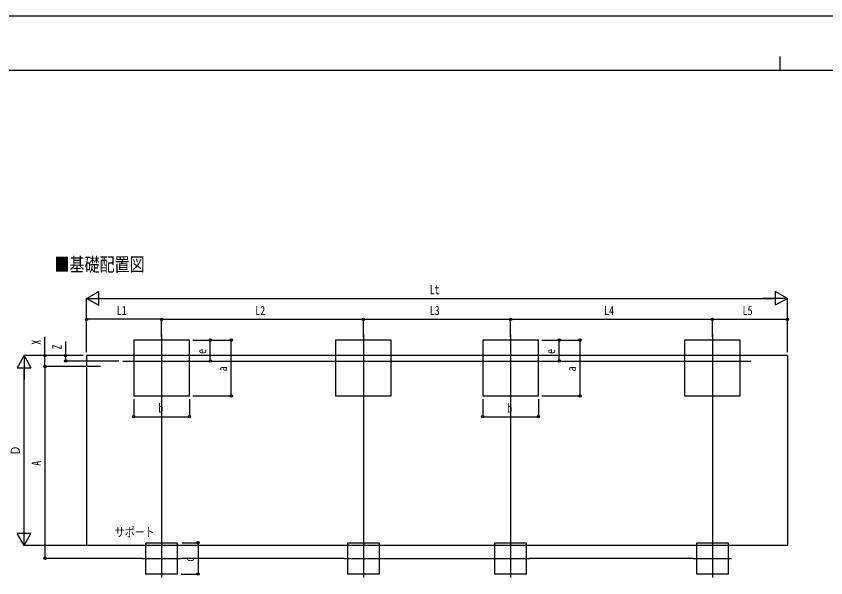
# Model space of a CAD drawing. Units: millimetres, scale not verified. Extents: x -16820 to 16820, y -11880 to 11880.
# Drawn here: x -10987 to 641, y 3818 to 11880 of the extents above; entities that cross this region are included whole.
import ezdxf
from ezdxf.enums import TextEntityAlignment as Align

# ---------------------------------------------------------------- set-up
doc = ezdxf.new("R2010")
doc.units = ezdxf.units.MM
doc.header["$LTSCALE"] = 60
for name, color, linetype in [('0-2_USER1', 3, 'Continuous'), ('0-3_YKK_12', 2, 'Continuous'), ('0-5_YKK_A1', 4, 'Continuous'), ('0-6_YKK_D', 6, 'Continuous'), ('0-7_YKK_ZWAK', 7, 'Continuous')]:
    doc.layers.add(name, color=color, linetype=linetype)
doc.styles.add('ＭＳ ゴシック', font='')
doc.styles.get('ＭＳ ゴシック').set_extended_font_data('MS Gothic')

msp = doc.modelspace()

# ---------------------------------------------------------------- linework, layer by layer
at = {"layer": '0-3_YKK_12'}
for p, q in [((-8899.19, 7310.75), (-8899.19, 6198.23)), ((-5999.19, 7310.75), (-5999.19, 6198.23)), ((-3887.19, 7310.75), (-3887.19, 6198.23)), ((-987.19, 7310.75), (-987.19, 6198.23)), ((-9457.86, 6929.49), (-428.52, 6929.49)), ((-8899.19, 4371.03), (-8899.19, 3821.03)), ((-5999.19, 4371.03), (-5999.19, 3821.03)), ((-3887.19, 4371.03), (-3887.19, 3821.03)), ((-987.19, 4371.03), (-987.19, 3821.03)), ((-9174.19, 4096.03), (-8624.19, 4096.03)), ((-6274.19, 4096.03), (-5724.19, 4096.03)), ((-4162.19, 4096.03), (-3612.19, 4096.03)), ((-1262.19, 4096.03), (-712.19, 4096.03))]:
    msp.add_line(p, q, dxfattribs=at)
at = {"layer": '0-5_YKK_A1'}
for p, q in [((-9975.19, 7007.29), (-9975.19, 4283.09)), ((88.81, 7007.29), (-9975.19, 7007.29)), ((88.81, 7007.29), (88.81, 4283.09)), ((88.81, 4283.09), (-9975.19, 4283.09))]:
    msp.add_line(p, q, dxfattribs=at)
for points in [[(-9299.19, 6429.57), (-8499.19, 6429.57), (-8499.19, 7229.57), (-9299.19, 7229.57)], [(-6399.19, 6429.57), (-5599.19, 6429.57), (-5599.19, 7229.57), (-6399.19, 7229.57)], [(-4287.19, 6429.57), (-3487.19, 6429.57), (-3487.19, 7229.57), (-4287.19, 7229.57)], [(-1387.19, 6429.57), (-587.19, 6429.57), (-587.19, 7229.57), (-1387.19, 7229.57)], [(-9124.19, 4321.03), (-8674.19, 4321.03), (-8674.19, 3871.03), (-9124.19, 3871.03)], [(-6224.19, 4321.03), (-5774.19, 4321.03), (-5774.19, 3871.03), (-6224.19, 3871.03)], [(-4112.19, 4321.03), (-3662.19, 4321.03), (-3662.19, 3871.03), (-4112.19, 3871.03)], [(-1212.19, 4321.03), (-762.19, 4321.03), (-762.19, 3871.03), (-1212.19, 3871.03)]]:
    msp.add_lwpolyline(points, close=True, dxfattribs=at)
at = {"layer": '0-6_YKK_D'}
for p, q in [((-9975.19, 7829.57), (-9801.98, 7929.57)), ((-9801.98, 7729.57), (-9801.98, 7929.57)), ((88.81, 7829.57), (-84.39, 7929.57)), ((-84.39, 7929.57), (-84.39, 7729.57)), ((-9975.19, 7057.29), (-9975.19, 7830.57)), ((-9975.19, 7829.57), (-9801.98, 7729.57)), ((-9975.19, 7829.57), (-9628.78, 7829.57)), ((-9775.19, 7829.57), (-111.19, 7829.57)), ((88.81, 7829.57), (-257.6, 7829.57)), ((88.81, 7829.57), (-84.39, 7729.57)), ((88.81, 7057.29), (88.81, 7830.57)), ((-9975.19, 7279.49), (-9975.19, 7530.57)), ((-8899.19, 7529.57), (-9975.19, 7529.57)), ((-8899.19, 7279.49), (-8899.19, 7530.57)), ((-8899.19, 7279.49), (-8899.19, 7530.57)), ((-8899.19, 7529.57), (-5999.19, 7529.57)), ((-5999.19, 7279.49), (-5999.19, 7530.57)), ((-5999.19, 7279.49), (-5999.19, 7530.57)), ((-5999.19, 7529.57), (-3887.19, 7529.57)), ((-3887.19, 7279.49), (-3887.19, 7530.57)), ((-3887.19, 7279.49), (-3887.19, 7530.57)), ((-3887.19, 7529.57), (-987.19, 7529.57)), ((-987.19, 7279.49), (-987.19, 7530.57)), ((-987.19, 7279.49), (-987.19, 7530.57)), ((-987.19, 7529.57), (88.81, 7529.57)), ((88.81, 7279.49), (88.81, 7530.57)), ((-8449.19, 7229.57), (-7898.19, 7229.57)), ((-8448.19, 7229.57), (-8198.19, 7229.57)), ((-8199.19, 6929.57), (-8199.19, 7229.57)), ((-7899.19, 6429.57), (-7899.19, 7229.57)), ((-3437.19, 7229.57), (-2886.19, 7229.57)), ((-3436.19, 7229.57), (-3186.19, 7229.57)), ((-3187.19, 6929.57), (-3187.19, 7229.57)), ((-2887.19, 6429.57), (-2887.19, 7229.57)), ((-10875.19, 7007.29), (-10975.19, 6834.08)), ((-10025.19, 7007.29), (-10876.19, 7007.29)), ((-10875.19, 7007.29), (-10775.19, 6834.08)), ((-10875.19, 7007.29), (-10875.19, 6660.88)), ((-10025.19, 7007.29), (-10576.19, 7007.29)), ((-10025.19, 7007.29), (-10276.19, 7007.29)), ((-9511.29, 6929.49), (-10276.19, 6929.49)), ((-8310.37, 6929.57), (-8198.19, 6929.57)), ((-3298.37, 6929.57), (-3186.19, 6929.57)), ((-10975.19, 6834.08), (-10775.19, 6834.08)), ((-10875.19, 4483.09), (-10875.19, 6807.29)), ((-9777.19, 6851.29), (-10576.19, 6851.29)), ((-9777.19, 6851.29), (-10576.19, 6851.29)), ((-10575.19, 6851.29), (-10575.19, 4096.03)), ((-8449.19, 6429.57), (-7898.19, 6429.57)), ((-3437.19, 6429.57), (-2886.19, 6429.57)), ((-9299.19, 6382.48), (-9299.19, 6128.57)), ((-8499.19, 6380.55), (-8499.19, 6128.57)), ((-4287.19, 6382.48), (-4287.19, 6128.57)), ((-3487.19, 6380.55), (-3487.19, 6128.57)), ((-8899.19, 6197.73), (-8899.19, 4371.53)), ((-5999.19, 6197.73), (-5999.19, 4371.53)), ((-3887.19, 6197.73), (-3887.19, 4371.53)), ((-987.19, 6197.73), (-987.19, 4371.53)), ((-9299.19, 6129.57), (-8499.19, 6129.57)), ((-4287.19, 6129.57), (-3487.19, 6129.57)), ((-10875.19, 4283.09), (-10875.19, 4629.5)), ((-10875.19, 4283.09), (-10975.19, 4456.29)), ((-10775.19, 4456.29), (-10975.19, 4456.29)), ((-10875.19, 4283.09), (-10775.19, 4456.29)), ((-8603.17, 4321.03), (-8373.19, 4321.03)), ((-8374.19, 4321.03), (-8374.19, 3871.03)), ((-9976.19, 4283.09), (-10876.19, 4283.09)), ((-9175.19, 4096.03), (-10576.19, 4096.03)), ((-6274.69, 4096.03), (-8623.69, 4096.03)), ((-5723.69, 4096.03), (-4162.69, 4096.03)), ((-1262.69, 4096.03), (-3611.69, 4096.03)), ((-8619.81, 3871.03), (-8373.19, 3871.03))]:
    msp.add_line(p, q, dxfattribs=at)
for points in [[(-10575.19, 6851.29), (-10575.19, 7007.29), (-10575.19, 7279.29)], [(-10275.19, 6929.49), (-10275.19, 7007.29), (-10275.19, 7211.29)]]:
    msp.add_lwpolyline(points, dxfattribs=at)
for centre in [(-9975.19, 7529.57), (-8899.19, 7529.57), (-8899.19, 7529.57), (-5999.19, 7529.57), (-5999.19, 7529.57), (-3887.19, 7529.57), (-3887.19, 7529.57), (-987.19, 7529.57), (-987.19, 7529.57), (88.81, 7529.57), (-8199.19, 7229.57), (-7899.19, 7229.57), (-3187.19, 7229.57), (-2887.19, 7229.57), (-10575.19, 7007.29), (-10275.19, 7007.29), (-10575.19, 6851.29), (-10575.19, 6851.29), (-10275.19, 6929.49), (-8199.19, 6929.57), (-3187.19, 6929.57), (-7899.19, 6429.57), (-2887.19, 6429.57), (-9299.19, 6129.57), (-8499.19, 6129.57), (-4287.19, 6129.57), (-3487.19, 6129.57), (-8374.19, 4321.03), (-10575.19, 4096.03), (-8374.19, 3871.03)]:
    msp.add_circle(centre, 17, dxfattribs=at)
at = {"layer": '0-7_YKK_ZWAK'}
for p, q in [((-19.92, 11300), (-19.92, 11100)), ((15580.08, 11100), (-15619.92, 11100))]:
    msp.add_line(p, q, dxfattribs=at)
msp.add_lwpolyline([(-16820, -11880), (16820, -11880), (16820, 11880), (-16820, 11880)], close=True, dxfattribs=at)

# ---------------------------------------------------------------- texts
at = {"layer": '0-2_USER1', "style": 'ＭＳ ゴシック', "width": 0.8}
for s, height, p in [('■基礎配置図', 197.9, (-10437.47, 8157.74)), ('サポート', 132, (-9572.14, 4368.51))]:
    msp.add_text(s, height=height, dxfattribs=at).set_placement(p, align=Align.BOTTOM_LEFT)
at = {"layer": '0-6_YKK_D', "style": 'ＭＳ ゴシック', "width": 0.8}
for s, p in [('Lt', (-5048.79, 7849.57)), ('L1', (-9542.79, 7549.57)), ('L2', (-7554.79, 7549.57)), ('L3', (-5048.79, 7549.57)), ('L4', (-2542.79, 7549.57)), ('L5', (-554.79, 7549.57)), ('b', (-8947.19, 6149.57)), ('b', (-3935.19, 6149.57))]:
    msp.add_text(s, height=132, dxfattribs=at).set_placement(p, align=Align.BOTTOM_LEFT)
for s, p in [('X', (-10595.19, 7163.29)), ('Z', (-10295.19, 7095.29)), ('e', (-8219.19, 7031.57)), ('e', (-3207.19, 7031.57)), ('a', (-7919.19, 6781.57)), ('a', (-2907.19, 6781.57)), ('Ｄ', (-10895.19, 5573.19)), ('A', (-10595.19, 5425.66)), ('c', (-8394.19, 4048.03))]:
    msp.add_text(s, height=132, rotation=90, dxfattribs=at).set_placement(p, align=Align.BOTTOM_LEFT)

doc.saveas('drawing.dxf')
